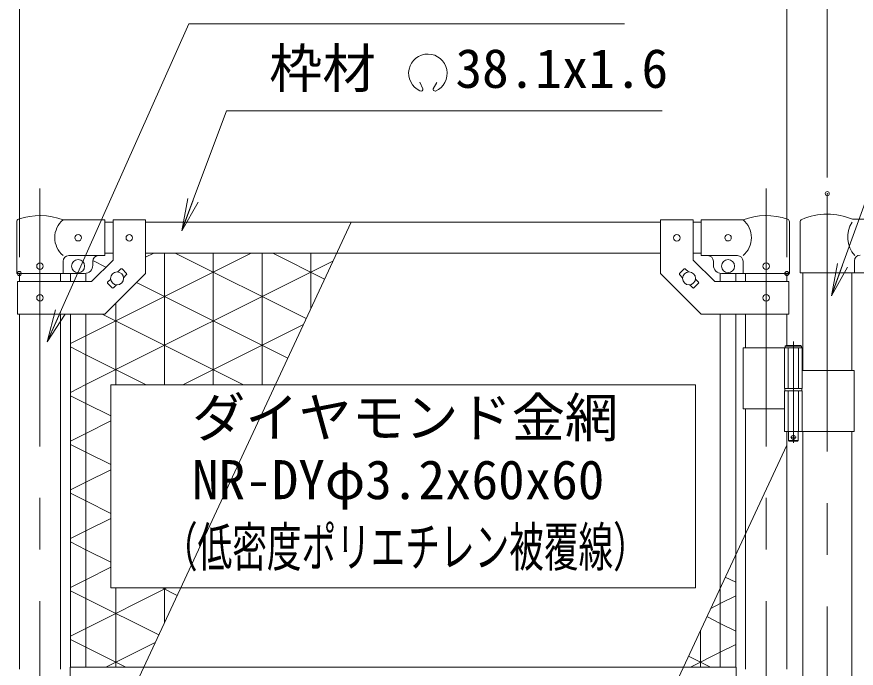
# Model space of a CAD drawing. Units: millimetres at full size; details may follow other scales. Extents: x -4200 to 4200, y -2970 to 2970.
# Drawn here: x -2682 to -1648, y 113 to 914 of the extents above; entities that cross this region are included whole.
import ezdxf
from ezdxf.enums import TextEntityAlignment as Align

# ---------------------------------------------------------------- set-up
doc = ezdxf.new("R2010")
doc.units = ezdxf.units.MM
doc.header["$LTSCALE"] = 10
doc.header["$PDMODE"] = 32
doc.header["$PDSIZE"] = 5
doc.linetypes.add('DASHED', pattern=[7.5, 6, -1.5])
doc.linetypes.add('USER1', pattern=[50.8, 31.75, -6.35, 6.35, -6.35])
for name, color, linetype, lineweight in [('0-2_D-BMK', 2, 'USER1', 13), ('0-3_D-STR1', 1, 'Continuous', 18), ('0-4_D-STR3', 3, 'Continuous', 13), ('0-5_0', 7, 'Continuous', 18), ('0-9_D-STR-DIM', 7, 'Continuous', 13), ('0-A_Defpoints', 253, 'Continuous', 18), ('0-B_D-STR-TXT', 7, 'Continuous', 13)]:
    doc.layers.add(name, color=color, linetype=linetype, lineweight=lineweight)
doc.styles.add('ＭＳ ゴシック', font='')
doc.styles.get('ＭＳ ゴシック').set_extended_font_data('MS Gothic')

# ---------------------------------------------------------------- blocks, each defined once
blk = doc.blocks.new('_Open')
at = {"layer": '0-5_0'}
blk.add_line((-10, 1.667), (0, 0), dxfattribs=at)
blk.add_lwpolyline([(-10, -1.667), (0, 0), (-10, 0)], dxfattribs=at)

msp = doc.modelspace()

# ---------------------------------------------------------------- linework, layer by layer
at = {"layer": '0-2_D-BMK'}
for p, q in [((-2653.4, 702.99), (-2653.4, -535.4)), ((-1759.2, 702.99), (-1759.2, -535.4)), ((-1684.05, 696.5), (-1684.05, -799.32)), ((-1725.78, 514.68), (-1725.78, 389.79)), ((-1729.4, 396.76), (-1722.15, 396.76))]:
    msp.add_line(p, q, dxfattribs=at)
at = {"layer": '0-3_D-STR1'}
for p, q in [((-2573.4, 661.26), (-2563.4, 661.26)), ((-2523.4, 661.26), (-1889.2, 661.26)), ((-1849.2, 661.26), (-1839.2, 661.26)), ((-2573.4, 623.26), (-2563.4, 623.26)), ((-2523.4, 623.26), (-1889.2, 623.26)), ((-1849.2, 623.26), (-1839.2, 623.26)), ((-2678.8, 598.26), (-2678.8, 588.21)), ((-2628, 598.26), (-2628, 588.21)), ((-1784.6, 598.26), (-1784.6, 588.21)), ((-1733.8, 598.26), (-1733.8, 588.21)), ((-1714.3, 598.96), (-1714.3, 478.76)), ((-1653.8, 598.96), (-1653.8, 478.76)), ((-2678.8, 548.21), (-2678.8, 111.26)), ((-2628, 548.21), (-2628, 111.26)), ((-1784.6, 548.21), (-1784.6, 506.76)), ((-1733.8, 548.21), (-1733.8, 509.76)), ((-1784.6, 431.76), (-1784.6, 111.26)), ((-1733.8, 403.76), (-1733.8, 111.26)), ((-1714.3, 403.76), (-1714.3, 96.76)), ((-1653.8, 403.76), (-1653.8, 96.76))]:
    msp.add_line(p, q, dxfattribs=at)
at = {"layer": '0-4_D-STR3'}
for p, q in [((-2681.95, 598.26), (-2681.95, 661.95)), ((-2573.4, 664.26), (-2624.85, 664.26)), ((-2573.4, 664.26), (-2573.4, 620.26)), ((-2563.4, 664.46), (-2563.4, 614.78)), ((-2563.4, 664.46), (-2523.4, 664.46)), ((-2523.4, 664.46), (-2523.4, 598.21)), ((-1889.2, 664.46), (-1889.2, 598.21)), ((-1849.2, 664.46), (-1889.2, 664.46)), ((-1849.2, 664.46), (-1849.2, 614.78)), ((-1839.2, 664.26), (-1787.75, 664.26)), ((-1839.2, 664.26), (-1839.2, 620.26)), ((-1730.65, 598.26), (-1730.65, 661.95)), ((-1717.45, 661.81), (-1717.45, 598.96)), ((-1652.91, 664.96), (-1604.05, 664.96)), ((-2573.4, 620.26), (-2617.85, 620.26)), ((-1839.2, 620.26), (-1794.75, 620.26)), ((-2624.85, 598.26), (-2624.85, 613.26)), ((-2589.96, 588.21), (-2563.4, 614.78)), ((-2588.4, 613.26), (-2588.4, 608.26)), ((-1822.63, 588.21), (-1849.2, 614.78)), ((-1824.2, 613.26), (-1824.2, 608.26)), ((-1787.75, 598.26), (-1787.75, 613.26)), ((-1650.65, 613.96), (-1650.65, 598.96)), ((-2557.52, 600.16), (-2553.8, 603.88)), ((-2552.39, 603.88), (-2546.73, 598.22)), ((-1860.21, 603.88), (-1865.86, 598.22)), ((-1855.08, 600.16), (-1858.79, 603.88)), ((-2681.95, 598.26), (-2624.85, 598.26)), ((-2624.85, 598.26), (-2598.4, 598.26)), ((-2615.9, 598.26), (-2615.9, 588.21)), ((-2596.9, 598.26), (-2596.9, 588.21)), ((-2570.06, 587.61), (-2566.35, 591.33)), ((-2550.44, 593.09), (-2546.73, 596.8)), ((-1862.15, 593.09), (-1865.86, 596.8)), ((-1842.53, 587.61), (-1846.24, 591.33)), ((-1815.7, 598.26), (-1815.7, 588.21)), ((-1787.75, 598.26), (-1814.2, 598.26)), ((-1796.7, 598.26), (-1796.7, 588.21)), ((-1730.65, 598.26), (-1787.75, 598.26)), ((-1717.45, 598.96), (-1629.05, 598.96)), ((-2681.1, 588.21), (-2589.96, 588.21)), ((-2681.1, 588.21), (-2681.1, 548.21)), ((-2570.06, 586.2), (-2564.41, 580.54)), ((-2562.99, 580.54), (-2559.28, 584.26)), ((-1849.6, 580.54), (-1853.32, 584.26)), ((-1842.53, 586.2), (-1848.19, 580.54)), ((-1731.5, 588.21), (-1822.63, 588.21)), ((-1731.5, 588.21), (-1731.5, 548.21)), ((-2615.9, 548.21), (-2615.9, 113.76)), ((-2596.9, 548.21), (-2596.9, 113.76)), ((-1815.7, 548.21), (-1815.7, 113.76)), ((-1796.7, 548.21), (-1796.7, 113.76)), ((-1787.75, 506.76), (-1787.75, 431.76)), ((-1787.75, 506.76), (-1714.98, 506.76)), ((-1736.58, 506.76), (-1736.58, 456.76)), ((-1715.78, 508.76), (-1735.78, 508.76)), ((-1734.78, 509.76), (-1716.78, 509.76)), ((-1715.78, 508.76), (-1716.78, 509.76)), ((-1715.78, 508.76), (-1715.78, 506.76)), ((-1714.98, 506.76), (-1714.98, 456.76)), ((-1714.98, 478.76), (-1650.75, 478.76)), ((-1650.75, 478.76), (-1650.75, 403.76)), ((-1736.58, 456.76), (-1714.98, 456.76)), ((-1736.28, 456.76), (-1736.28, 453.76)), ((-1715.28, 456.76), (-1715.28, 453.76)), ((-1736.58, 453.76), (-1714.98, 453.76)), ((-1736.58, 453.76), (-1736.58, 403.76)), ((-1736.28, 453.76), (-1715.28, 453.76)), ((-1714.98, 453.76), (-1714.98, 403.76)), ((-1787.75, 431.76), (-1736.8, 431.76)), ((-1736.58, 403.76), (-1650.75, 403.76)), ((-1731.78, 403.76), (-1731.78, 392.76)), ((-1730.78, 391.76), (-1731.78, 392.76)), ((-1720.78, 391.76), (-1719.78, 392.76)), ((-1730.78, 391.76), (-1720.78, 391.76)), ((-2616.3, 113.76), (-1796.3, 113.76)), ((-2616.3, 92.76), (-2616.3, 113.76)), ((-1796.3, 58.76), (-1796.3, 113.76))]:
    msp.add_line(p, q, dxfattribs=at)
at = {"layer": '0-4_D-STR3', "linetype": 'DASHED'}
for p, q in [((-1732.08, 506.76), (-1732.08, 456.76)), ((-1719.48, 506.76), (-1719.48, 456.76)), ((-1732.08, 453.76), (-1732.08, 403.76)), ((-1719.48, 453.76), (-1719.48, 403.76))]:
    msp.add_line(p, q, dxfattribs=at)
at = {"layer": '0-4_D-STR3'}
for points in [[(-2681.1, 548.21), (-2573.4, 548.21), (-2523.4, 598.21)], [(-1731.5, 548.21), (-1839.2, 548.21), (-1889.2, 598.21)], [(-1734.78, 509.76), (-1735.78, 508.76), (-1735.78, 506.76)], [(-1719.78, 403.76), (-1719.78, 392.76), (-1731.78, 392.76)]]:
    msp.add_lwpolyline(points, dxfattribs=at)
for centre, radius in [((-2606.4, 642.26), 4), ((-2543.4, 642.21), 4), ((-1869.2, 642.21), 4), ((-1806.2, 642.26), 4), ((-2653.4, 607.26), 4), ((-2606.4, 607.26), 8), ((-1806.2, 607.26), 8), ((-1759.2, 607.26), 4), ((-2558.4, 592.21), 8), ((-1854.2, 592.21), 8), ((-2653.4, 568.21), 4), ((-1759.2, 568.21), 4), ((-1725.78, 396.76), 2.5)]:
    msp.add_circle(centre, radius, dxfattribs=at)
for centre, radius, start, end in [((-2678.65, 661.95), 3.3, 109.22051, 180), ((-2653.4, 589.53), 80, 69.0916, 109.22051), ((-2606.65, 642.26), 28.55, 129.59418, 230.40582), ((-1759.2, 589.53), 80, 70.77949, 110.9084), ((-1805.94, 642.26), 28.55, 309.59418, 50.40582), ((-1733.95, 661.95), 3.3, 0, 70.77949), ((-1714.15, 661.81), 3.3, 113.10629, 180), ((-1684.05, 591.26), 80, 67.09875, 113.10629), ((-1625.52, 643.01), 33.4, 146.35914, 222.2959), ((-2617.85, 613.26), 7, 90, 180), ((-2581.4, 613.26), 7, 90, 180), ((-1831.2, 613.26), 7, 0, 90), ((-1794.75, 613.26), 7, 0, 90), ((-1643.65, 613.96), 7, 90, 180), ((-2598.4, 608.26), 10, 270, 0), ((-2553.09, 603.17), 1, 45, 135), ((-1859.5, 603.17), 1, 45, 135), ((-1814.2, 608.26), 10, 180, 270), ((-2547.44, 597.51), 1, 315, 45), ((-1865.16, 597.51), 1, 135, 225), ((-2569.36, 586.91), 1, 135, 225), ((-2563.7, 581.25), 1, 225, 315), ((-1848.89, 581.25), 1, 225, 315), ((-1843.24, 586.91), 1, 315, 45)]:
    msp.add_arc(centre, radius, start, end, dxfattribs=at)
at = {"layer": '0-5_0'}
for p, q in [((-2523.4, 618.21), (-2513.31, 623.26)), ((-2500, 461.26), (-2500, 623.26)), ((-2325.68, 542.71), (-2486.77, 623.26)), ((-2440, 461.26), (-2440, 623.26)), ((-2380, 461.26), (-2380, 623.26)), ((-2302.99, 591.37), (-2366.77, 623.26)), ((-2320, 554.89), (-2320, 623.26)), ((-2572.2, 605.97), (-2588.33, 614.04)), ((-2348.37, 494.06), (-2534.49, 587.12)), ((-2560, 461.26), (-2560, 561.6)), ((-2402.77, 461.26), (-2576.67, 548.21)), ((-2477.31, 461.26), (-2329.11, 535.36)), ((-2596.9, 438.32), (-2615.9, 447.82)), ((-2566.3, 423.02), (-2596.9, 438.32)), ((-2596.9, 378.32), (-2615.9, 387.82)), ((-2566.3, 363.02), (-2596.9, 378.32)), ((-2596.9, 341.46), (-2566.3, 356.76)), ((-2615.9, 331.96), (-2596.9, 341.46)), ((-2596.9, 318.32), (-2615.9, 327.82)), ((-2566.3, 303.02), (-2596.9, 318.32)), ((-2596.9, 281.46), (-2566.3, 296.76)), ((-2615.9, 271.96), (-2596.9, 281.46)), ((-2596.9, 221.46), (-2566.3, 236.76)), ((-2615.9, 211.96), (-2596.9, 221.46)), ((-1796.7, 218.22), (-1809.54, 224.64)), ((-2560, 113.76), (-2560, 211.26)), ((-2484.5, 202.12), (-2502.77, 211.26)), ((-2500, 168.88), (-2500, 211.26)), ((-1840, 113.76), (-1840, 159.31)), ((-2572.31, 113.76), (-2511.53, 144.15)), ((-1827.77, 113.76), (-1854.91, 127.33))]:
    msp.add_line(p, q, dxfattribs=at)
for points in [[(-2615.9, 511.96), (-2596.9, 521.46), (-2393.31, 623.26)], [(-2615.9, 451.96), (-2596.9, 461.46), (-2292.62, 613.6)], [(-2522.77, 461.26), (-2596.9, 498.32), (-2615.9, 507.82)], [(-2615.9, 391.96), (-2596.9, 401.46), (-2566.3, 416.76)], [(-2566.3, 243.02), (-2596.9, 258.32), (-2615.9, 267.82)], [(-2615.9, 151.96), (-2596.9, 161.46), (-2497.31, 211.26)], [(-2507.19, 153.47), (-2596.9, 198.32), (-2615.9, 207.82)], [(-1827.47, 186.18), (-1815.7, 192.06), (-1796.7, 201.56)], [(-1796.7, 158.22), (-1815.7, 167.72), (-1832.22, 175.99)], [(-2547.77, 113.76), (-2596.9, 138.32), (-2615.9, 147.82)], [(-1852.31, 113.76), (-1815.7, 132.06), (-1796.7, 141.56)]]:
    msp.add_lwpolyline(points, dxfattribs=at)
at = {"layer": '0-9_D-STR-DIM'}
for p, q in [((-1684.05, 716.5), (-1684.05, 1171.26)), ((-2678.8, 618.26), (-2678.8, 1051.26)), ((-1733.8, 618.26), (-1733.8, 1051.26))]:
    msp.add_line(p, q, dxfattribs=at)
at = {"layer": '0-A_Defpoints'}
for p, q in [((-2270.4, 661.26), (-2678.8, -214.55)), ((-1733.8, 387.07), (-2142.19, -488.74))]:
    msp.add_line(p, q, dxfattribs=at)
msp.add_lwpolyline([(-2566.3, 211.26), (-2566.3, 461.26), (-1846.3, 461.26), (-1846.3, 211.26)], close=True, dxfattribs=at)
for p in [(-1684.05, 696.5), (-2678.8, 598.26), (-1733.8, 598.26)]:
    msp.add_point(p, dxfattribs=at)
at = {"layer": '0-B_D-STR-TXT'}
for p, q in [((-2182.01, 825.64), (-2185.84, 833.85)), ((-2169.42, 825.63), (-2164.9, 833.47))]:
    msp.add_line(p, q, dxfattribs=at)
for points in [[(-1933.87, 905.38), (-2470.08, 905.38), (-2643.76, 516.04)], [(-1887.47, 798.35), (-2423.67, 798.35), (-2478.23, 652.69)], [(-1063.15, 798.35), (-1596.31, 798.35), (-1678.24, 572.62)]]:
    msp.add_lwpolyline(points, dxfattribs=at)
for centre, radius, start, end in [((-2175.72, 844.52), 23.75, 292.92895, 245.65759), ((-2184.47, 825.18), 2.5, 245.55066, 10.6575), ((-2166.97, 825.17), 2.5, 169.34241, 276.63708)]:
    msp.add_arc(centre, radius, start, end, dxfattribs=at)

# ---------------------------------------------------------------- block references
at = {"layer": '0-B_D-STR-TXT', "xscale": 4, "yscale": 4}
for p, rotation in [((-2478.93, 650.82), 249.46512), ((-1678.92, 570.74), 250.05227), ((-2644.57, 514.21), 245.95896)]:
    msp.add_blockref('_Open', p, dxfattribs=dict(at, rotation=rotation))

# ---------------------------------------------------------------- texts
at = {"layer": '0-B_D-STR-TXT', "style": 'ＭＳ ゴシック'}
for s, p in [('枠材 \u300038.1x1.6', (-2371.22, 812.21)), ('ダイヤモンド金網', (-2466.19, 382.51)), ('NR-DYφ3.2x60x60', (-2466.19, 306.07))]:
    msp.add_text(s, height=48.09, dxfattribs=at).set_placement(p, align=Align.BOTTOM_LEFT)
at = {"layer": '0-B_D-STR-TXT', "style": 'ＭＳ ゴシック', "width": 0.65}
msp.add_text('（低密度ポリエチレン被覆線）', height=48.09, dxfattribs=at).set_placement((-2501.93, 223.28), align=Align.BOTTOM_LEFT)

doc.saveas('drawing.dxf')
